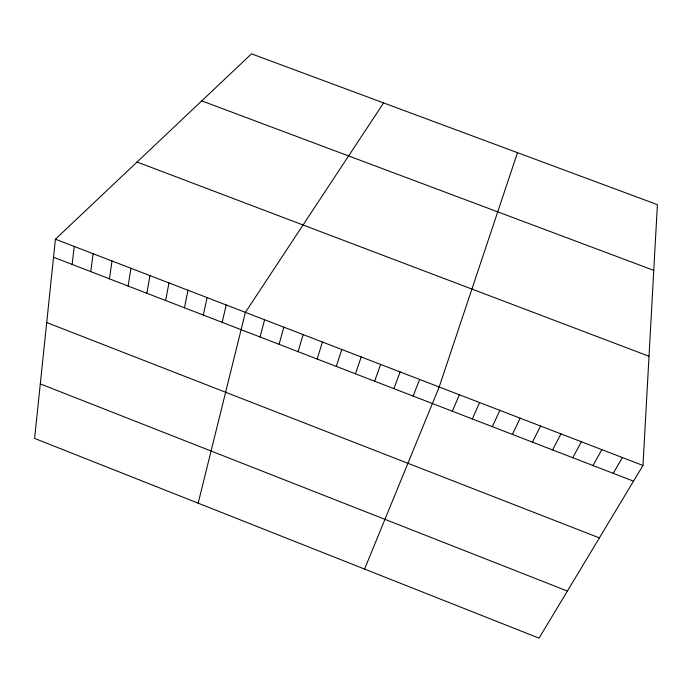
<?xml version="1.0" encoding="UTF-8"?>
<svg xmlns="http://www.w3.org/2000/svg" width="692" height="692" viewBox="0 0 692 692"><rect width="100%" height="100%" fill="white"/><g stroke="black" fill="none" stroke-linecap="round" stroke-linejoin="round"><path stroke-width="1.04" d="M642.972 465.474L657.4 204.65L251.516 53.838L55.421 239.198L34.6 438.417L539.042 638.162L642.972 465.474L55.421 239.198M72.124 264.422L74.252 246.456M90.756 271.619L93.117 253.722M109.422 278.824L112.017 260.996M128.124 286.038L130.961 268.288M146.86 293.278L149.939 275.598M165.639 300.527L168.952 282.924M184.453 307.793L188.008 290.259M203.301 315.068L207.098 297.612M222.184 322.36L226.223 304.982M198.163 503.179L245.392 312.36L383.593 102.918M260.071 336.987L264.595 319.756M279.066 344.322L283.841 327.169M298.105 351.666L303.122 334.591M317.178 359.036L322.446 342.038M336.286 366.414L341.805 349.486M517.495 152.672L439.186 386.992L364.563 569.075M355.437 373.801L361.207 356.96M374.623 381.214L380.643 364.442M393.852 388.636L400.114 371.95M413.115 396.075L419.637 379.458M452.343 411.212L459.376 394.769M472.307 418.928L479.608 402.554M492.315 426.653L499.883 410.365M512.365 434.394L520.194 418.184M532.451 442.145L540.547 426.03M552.588 449.921L560.952 433.884M572.76 457.706L581.392 441.755M592.975 465.508L601.876 449.644M613.224 473.337L622.402 457.55M201.761 100.868L653.767 270.364M137.077 162.014L649.018 356.259M53.535 257.242L633.526 481.174M46.71 322.541L599.384 537.892M40.3 383.896L567.397 591.046"/></g></svg>
